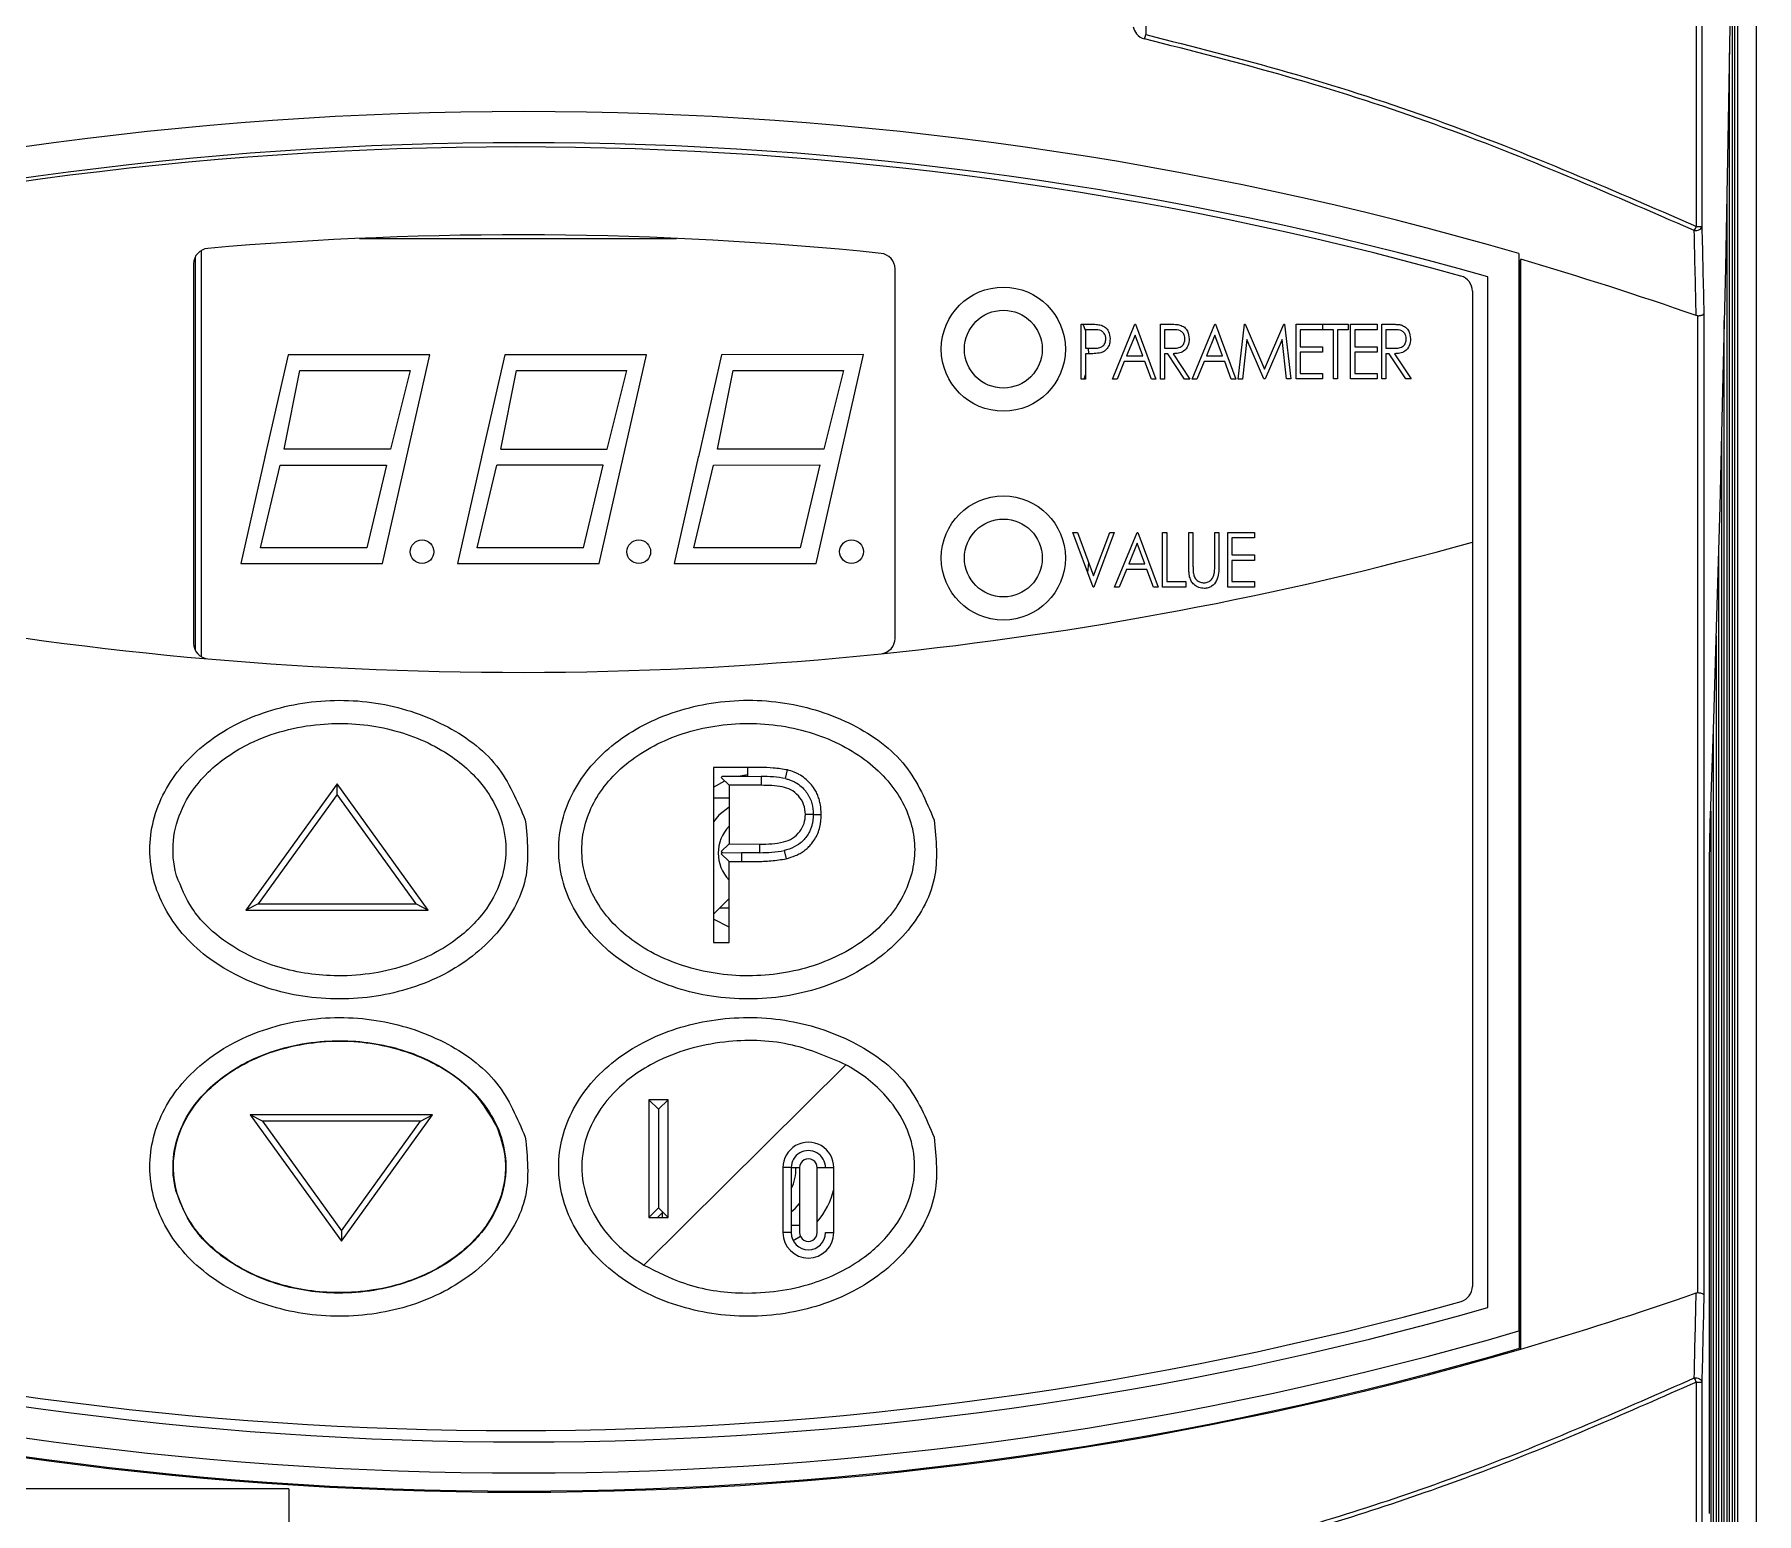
# Model space of a CAD drawing. Header units: millimetres. Extents: x 32696 to 36207, y 16706 to 17911.
# Drawn here: x 35826.3 to 35960.5, y 17431.5 to 17546.7 of the extents above; entities that cross this region are included whole.
import ezdxf

# ---------------------------------------------------------------- set-up
doc = ezdxf.new("R2010")
doc.units = ezdxf.units.MM
doc.header["$LTSCALE"] = 0.1
doc.layers.get('0').update_dxf_attribs({"lineweight": 20})
doc.layers.add('ALIMENTAÇÃO', color=1, linetype='Continuous', lineweight=25)

# ---------------------------------------------------------------- blocks, each defined once
blk = doc.blocks.new('CFW-10')
at = {"lineweight": 9}
for p, q in [((37292.122, 17469.753), (37292.122, 17448.591)), ((37300.996, 17445.502), (37300.996, 17468.877)), ((37301.084, 17468.877), (37301.084, 17445.502)), ((37301.66, 17457.43), (37301.66, 17415.392)), ((37301.617, 17415.926), (37301.617, 17451.598)), ((37301.617, 17415.923), (37301.617, 17451.598)), ((37301.574, 17450.905), (37301.574, 17416.501)), ((37301.53, 17417.149), (37301.53, 17448.3)), ((37301.488, 17446.041), (37301.488, 17417.844)), ((37300.996, 17445.502), (37301.084, 17445.502)), ((37276.904, 17438.566), (37276.904, 17445.114)), ((37279.451, 17445.307), (37284.56, 17445.308)), ((37276.779, 17444.897), (37276.779, 17438.782)), ((37276.804, 17445.006), (37276.804, 17438.673)), ((37288.082, 17438.863), (37288.082, 17444.817)), ((37298.136, 17445.064), (37298.137, 17427.703)), ((37298.148, 17427.423), (37298.148, 17444.957)), ((37298.165, 17427.41), (37298.165, 17444.97)), ((37297.637, 17428.079), (37297.636, 17444.687)), ((37297.386, 17444.46), (37297.386, 17440.412)), ((37301.017, 17444.061), (37300.993, 17444.065)), ((37301.017, 17428.32), (37301.017, 17444.061)), ((37301.117, 17444.1), (37301.117, 17428.28)), ((37301.444, 17418.618), (37301.444, 17443.984)), ((37301.444, 17418.615), (37301.444, 17443.982)), ((37291.084, 17443.924), (37291.232, 17443.924)), ((37291.084, 17443.042), (37291.084, 17443.924)), ((37291.151, 17443.822), (37291.116, 17443.924)), ((37291.151, 17443.834), (37291.152, 17443.54)), ((37291.289, 17443.834), (37291.151, 17443.834)), ((37291.586, 17443.042), (37291.948, 17443.924)), ((37291.951, 17443.748), (37291.814, 17443.415)), ((37291.948, 17443.924), (37291.959, 17443.924)), ((37292.074, 17443.416), (37291.951, 17443.748)), ((37291.959, 17443.924), (37292.287, 17443.042)), ((37292.359, 17443.042), (37292.359, 17443.924)), ((37292.359, 17443.924), (37292.507, 17443.924)), ((37292.427, 17443.834), (37292.427, 17443.54)), ((37292.564, 17443.834), (37292.427, 17443.834)), ((37292.872, 17443.042), (37293.234, 17443.924)), ((37293.237, 17443.748), (37293.101, 17443.416)), ((37293.234, 17443.924), (37293.246, 17443.924)), ((37293.361, 17443.416), (37293.237, 17443.748)), ((37293.246, 17443.924), (37293.574, 17443.042)), ((37293.612, 17443.042), (37293.712, 17443.924)), ((37293.712, 17443.924), (37293.723, 17443.924)), ((37293.723, 17443.924), (37294.036, 17443.201)), ((37294.036, 17443.201), (37294.348, 17443.924)), ((37294.348, 17443.924), (37294.359, 17443.924)), ((37294.359, 17443.924), (37294.46, 17443.043)), ((37294.544, 17443.924), (37294.973, 17443.925)), ((37294.544, 17443.043), (37294.544, 17443.924)), ((37294.611, 17443.834), (37294.611, 17443.563)), ((37294.973, 17443.834), (37294.611, 17443.834)), ((37294.973, 17443.925), (37294.973, 17443.834)), ((37294.978, 17443.925), (37295.385, 17443.925)), ((37294.978, 17443.834), (37294.978, 17443.925)), ((37295.147, 17443.834), (37294.978, 17443.834)), ((37295.147, 17443.043), (37295.147, 17443.834)), ((37295.215, 17443.834), (37295.215, 17443.043)), ((37295.385, 17443.834), (37295.215, 17443.834)), ((37295.385, 17443.925), (37295.385, 17443.834)), ((37295.423, 17443.043), (37295.423, 17443.925)), ((37295.423, 17443.925), (37295.853, 17443.925)), ((37295.491, 17443.834), (37295.491, 17443.563)), ((37295.853, 17443.834), (37295.491, 17443.834)), ((37295.853, 17443.925), (37295.853, 17443.834)), ((37295.925, 17443.043), (37295.925, 17443.925)), ((37295.925, 17443.925), (37296.073, 17443.925)), ((37295.993, 17443.834), (37295.993, 17443.54)), ((37296.13, 17443.834), (37295.993, 17443.834)), ((37278.301, 17443.434), (37277.928, 17441.786)), ((37280.587, 17443.434), (37278.301, 17443.434)), ((37279.825, 17440.069), (37280.587, 17443.434)), ((37281.793, 17443.434), (37281.42, 17441.786)), ((37284.079, 17443.434), (37281.793, 17443.434)), ((37283.317, 17440.069), (37284.079, 17443.434)), ((37285.286, 17443.434), (37284.913, 17441.787)), ((37287.572, 17443.435), (37285.286, 17443.434)), ((37286.81, 17440.069), (37287.572, 17443.435)), ((37291.152, 17443.54), (37291.283, 17443.538)), ((37291.152, 17443.449), (37291.152, 17443.042)), ((37291.205, 17443.449), (37291.152, 17443.449)), ((37291.203, 17443.449), (37291.201, 17443.539)), ((37292.427, 17443.54), (37292.561, 17443.539)), ((37292.427, 17443.449), (37292.427, 17443.042)), ((37292.477, 17443.449), (37292.427, 17443.449)), ((37292.748, 17443.042), (37292.477, 17443.449)), ((37292.563, 17443.449), (37292.834, 17443.042)), ((37293.753, 17443.679), (37293.68, 17443.042)), ((37294.028, 17443.043), (37293.753, 17443.679)), ((37294.319, 17443.678), (37294.045, 17443.043)), ((37294.392, 17443.043), (37294.319, 17443.678)), ((37294.611, 17443.563), (37294.973, 17443.563)), ((37294.611, 17443.472), (37294.611, 17443.133)), ((37294.973, 17443.472), (37294.611, 17443.472)), ((37294.973, 17443.563), (37294.973, 17443.472)), ((37295.491, 17443.563), (37295.853, 17443.563)), ((37295.491, 17443.472), (37295.491, 17443.133)), ((37295.853, 17443.472), (37295.491, 17443.472)), ((37295.853, 17443.563), (37295.853, 17443.472)), ((37295.993, 17443.54), (37296.127, 17443.539)), ((37295.993, 17443.45), (37295.993, 17443.043)), ((37296.043, 17443.45), (37295.993, 17443.45)), ((37296.314, 17443.043), (37296.043, 17443.45)), ((37296.129, 17443.45), (37296.4, 17443.043)), ((37278.237, 17441.91), (37278.491, 17443.18)), ((37278.491, 17443.18), (37280.269, 17443.18)), ((37280.269, 17443.18), (37279.952, 17441.91)), ((37281.73, 17441.91), (37281.984, 17443.18)), ((37281.984, 17443.18), (37283.762, 17443.18)), ((37283.444, 17441.91), (37283.762, 17443.18)), ((37285.222, 17441.91), (37285.476, 17443.18)), ((37285.476, 17443.18), (37287.254, 17443.181)), ((37287.254, 17443.181), (37286.937, 17441.911)), ((37291.777, 17443.325), (37291.661, 17443.042)), ((37292.108, 17443.325), (37291.777, 17443.325)), ((37291.814, 17443.415), (37292.074, 17443.416)), ((37292.213, 17443.042), (37292.108, 17443.325)), ((37293.064, 17443.325), (37292.948, 17443.042)), ((37293.395, 17443.325), (37293.064, 17443.325)), ((37293.101, 17443.416), (37293.361, 17443.416)), ((37293.5, 17443.042), (37293.395, 17443.325)), ((37291.152, 17443.042), (37291.084, 17443.042)), ((37291.129, 17443.042), (37291.152, 17443.112)), ((37291.661, 17443.042), (37291.586, 17443.042)), ((37292.287, 17443.042), (37292.213, 17443.042)), ((37292.427, 17443.042), (37292.359, 17443.042)), ((37292.834, 17443.042), (37292.748, 17443.042)), ((37292.948, 17443.042), (37292.872, 17443.042)), ((37293.574, 17443.042), (37293.5, 17443.042)), ((37293.68, 17443.042), (37293.612, 17443.042)), ((37294.045, 17443.043), (37294.028, 17443.043)), ((37294.46, 17443.043), (37294.392, 17443.043)), ((37294.973, 17443.043), (37294.544, 17443.043)), ((37294.611, 17443.133), (37294.973, 17443.133)), ((37294.973, 17443.133), (37294.973, 17443.043)), ((37295.215, 17443.043), (37295.147, 17443.043)), ((37295.853, 17443.043), (37295.423, 17443.043)), ((37295.491, 17443.133), (37295.853, 17443.133)), ((37295.853, 17443.133), (37295.853, 17443.043)), ((37295.993, 17443.043), (37295.925, 17443.043)), ((37296.4, 17443.043), (37296.314, 17443.043)), ((37301.401, 17442.085), (37301.401, 17419.437)), ((37277.926, 17441.78), (37277.539, 17440.068)), ((37277.928, 17441.786), (37277.92, 17441.783)), ((37277.92, 17441.783), (37277.926, 17441.78)), ((37279.952, 17441.91), (37278.237, 17441.91)), ((37281.419, 17441.78), (37281.031, 17440.069)), ((37281.42, 17441.786), (37281.412, 17441.783)), ((37281.412, 17441.783), (37281.419, 17441.78)), ((37281.73, 17441.91), (37283.444, 17441.91)), ((37284.911, 17441.78), (37284.524, 17440.069)), ((37284.913, 17441.787), (37284.905, 17441.783)), ((37284.905, 17441.783), (37284.911, 17441.78)), ((37286.937, 17441.911), (37285.222, 17441.91)), ((37277.856, 17440.322), (37278.174, 17441.656)), ((37278.174, 17441.656), (37279.888, 17441.656)), ((37279.888, 17441.656), (37279.571, 17440.323)), ((37281.349, 17440.323), (37281.666, 17441.656)), ((37283.381, 17441.656), (37281.666, 17441.656)), ((37283.063, 17440.323), (37283.381, 17441.656)), ((37284.841, 17440.323), (37285.159, 17441.656)), ((37285.159, 17441.656), (37286.873, 17441.657)), ((37286.873, 17441.657), (37286.556, 17440.323)), ((37291.277, 17439.689), (37290.949, 17440.571)), ((37290.949, 17440.571), (37291.023, 17440.571)), ((37291.023, 17440.571), (37291.282, 17439.873)), ((37291.282, 17439.873), (37291.542, 17440.571)), ((37291.616, 17440.571), (37291.288, 17439.689)), ((37291.542, 17440.571), (37291.616, 17440.571)), ((37291.62, 17439.689), (37291.982, 17440.571)), ((37291.985, 17440.395), (37291.849, 17440.063)), ((37291.982, 17440.571), (37291.993, 17440.571)), ((37292.109, 17440.063), (37291.985, 17440.395)), ((37291.993, 17440.571), (37292.321, 17439.689)), ((37292.394, 17439.689), (37292.394, 17440.571)), ((37292.394, 17440.571), (37292.462, 17440.571)), ((37292.462, 17440.571), (37292.462, 17439.78)), ((37292.817, 17440.039), (37292.817, 17440.571)), ((37292.817, 17440.571), (37292.884, 17440.571)), ((37292.884, 17440.571), (37292.884, 17440.043)), ((37293.235, 17440.571), (37293.303, 17440.571)), ((37293.235, 17440.043), (37293.235, 17440.571)), ((37293.303, 17440.571), (37293.303, 17440.039)), ((37293.443, 17440.571), (37293.873, 17440.571)), ((37293.443, 17439.69), (37293.443, 17440.571)), ((37293.511, 17440.481), (37293.511, 17440.21)), ((37293.873, 17440.481), (37293.511, 17440.481)), ((37293.873, 17440.571), (37293.873, 17440.481)), ((37297.386, 17440.412), (37297.387, 17428.42)), ((37279.571, 17440.323), (37277.856, 17440.322)), ((37283.063, 17440.323), (37281.349, 17440.323)), ((37286.556, 17440.323), (37284.841, 17440.323)), ((37293.511, 17440.21), (37293.873, 17440.21)), ((37293.511, 17440.119), (37293.511, 17439.78)), ((37293.873, 17440.119), (37293.511, 17440.119)), ((37293.873, 17440.21), (37293.873, 17440.119)), ((37301.358, 17420.345), (37301.358, 17440.311)), ((37301.358, 17420.343), (37301.358, 17440.309)), ((37277.539, 17440.068), (37279.825, 17440.069)), ((37281.031, 17440.069), (37283.317, 17440.069)), ((37284.524, 17440.069), (37286.81, 17440.069)), ((37291.19, 17439.922), (37291.203, 17440.086)), ((37291.811, 17439.972), (37291.696, 17439.689)), ((37292.142, 17439.972), (37291.811, 17439.972)), ((37291.849, 17440.063), (37292.109, 17440.063)), ((37292.248, 17439.689), (37292.142, 17439.972)), ((37291.288, 17439.689), (37291.277, 17439.689)), ((37291.696, 17439.689), (37291.62, 17439.689)), ((37292.321, 17439.689), (37292.248, 17439.689)), ((37292.767, 17439.689), (37292.394, 17439.689)), ((37292.462, 17439.78), (37292.767, 17439.78)), ((37292.767, 17439.78), (37292.767, 17439.689)), ((37293.873, 17439.69), (37293.443, 17439.69)), ((37293.511, 17439.78), (37293.873, 17439.78)), ((37293.873, 17439.78), (37293.873, 17439.69)), ((37301.315, 17438.903), (37301.315, 17421.303)), ((37301.272, 17422.357), (37301.272, 17437.416)), ((37301.272, 17422.359), (37301.272, 17437.414)), ((37298.136, 17437.145), (37298.148, 17437.145)), ((37285.155, 17436.784), (37285.155, 17433.962)), ((37285.709, 17436.784), (37285.155, 17436.784)), ((37285.709, 17436.64), (37285.709, 17436.784)), ((37279.091, 17436.52), (37277.622, 17434.483)), ((37279.091, 17436.349), (37279.091, 17436.52)), ((37280.56, 17434.483), (37279.091, 17436.52)), ((37285.155, 17436.466), (37285.338, 17436.566)), ((37285.3, 17436.64), (37285.282, 17436.621)), ((37285.282, 17436.621), (37285.409, 17436.495)), ((37285.3, 17436.64), (37285.709, 17436.64)), ((37285.925, 17436.495), (37285.409, 17436.495)), ((37285.409, 17436.495), (37285.409, 17435.554)), ((37285.552, 17436.64), (37285.709, 17436.668)), ((37285.709, 17436.64), (37285.925, 17436.638)), ((37285.925, 17436.638), (37285.925, 17436.495)), ((37286.316, 17436.604), (37286.351, 17436.742)), ((37298.136, 17436.658), (37298.148, 17436.66)), ((37279.091, 17436.349), (37277.818, 17434.583)), ((37280.364, 17434.583), (37279.091, 17436.349)), ((37285.155, 17436.291), (37285.409, 17436.291)), ((37286.765, 17436.026), (37286.639, 17436.026)), ((37286.765, 17436.026), (37286.765, 17436.027)), ((37286.765, 17436.027), (37286.892, 17436.027)), ((37301.229, 17436.079), (37301.229, 17423.471)), ((37285.282, 17435.429), (37285.409, 17435.554)), ((37285.282, 17435.429), (37285.301, 17435.41)), ((37285.301, 17435.41), (37285.282, 17435.391)), ((37285.282, 17435.391), (37285.409, 17435.265)), ((37285.301, 17435.41), (37285.61, 17435.408)), ((37285.409, 17435.554), (37285.903, 17435.548)), ((37285.901, 17435.409), (37285.61, 17435.408)), ((37285.61, 17435.408), (37285.61, 17435.265)), ((37285.901, 17435.409), (37285.903, 17435.548)), ((37286.297, 17435.444), (37286.329, 17435.311)), ((37285.409, 17435.265), (37285.61, 17435.265)), ((37285.409, 17433.962), (37285.409, 17435.265)), ((37298.148, 17435.129), (37298.137, 17435.131)), ((37298.137, 17435.023), (37298.148, 17435.023)), ((37277.818, 17434.583), (37277.622, 17434.483)), ((37277.818, 17434.583), (37280.364, 17434.583)), ((37280.364, 17434.583), (37280.56, 17434.483)), ((37285.155, 17434.416), (37285.403, 17434.664)), ((37298.148, 17434.645), (37298.137, 17434.645)), ((37301.201, 17434.76), (37301.201, 17424.76)), ((37277.622, 17434.483), (37280.56, 17434.483)), ((37285.409, 17434.208), (37285.155, 17434.338)), ((37285.409, 17434.513), (37285.252, 17434.513)), ((37285.155, 17433.962), (37285.409, 17433.962)), ((37284.036, 17428.764), (37287.292, 17431.991)), ((37284.115, 17431.429), (37284.115, 17429.533)), ((37284.27, 17431.274), (37284.115, 17431.429)), ((37284.426, 17431.429), (37284.115, 17431.429)), ((37284.27, 17431.274), (37284.426, 17431.429)), ((37284.27, 17431.274), (37284.27, 17429.688)), ((37284.426, 17429.533), (37284.426, 17431.429)), ((37277.887, 17431.084), (37277.691, 17431.184)), ((37280.628, 17431.183), (37277.691, 17431.184)), ((37277.691, 17431.184), (37279.16, 17429.147)), ((37277.887, 17431.084), (37279.16, 17429.318)), ((37280.433, 17431.083), (37277.887, 17431.084)), ((37279.16, 17429.147), (37280.628, 17431.183)), ((37279.16, 17429.318), (37280.433, 17431.083)), ((37280.433, 17431.083), (37280.628, 17431.183)), ((37286.276, 17430.334), (37286.276, 17429.288)), ((37286.41, 17430.334), (37286.276, 17430.334)), ((37286.41, 17430.334), (37286.543, 17430.334)), ((37286.41, 17430.334), (37286.41, 17429.288)), ((37286.543, 17430.334), (37286.543, 17429.288)), ((37286.962, 17430.33), (37286.828, 17430.331)), ((37286.828, 17429.288), (37286.828, 17430.331)), ((37286.962, 17430.33), (37286.962, 17430.334)), ((37286.962, 17430.334), (37287.096, 17430.334)), ((37287.096, 17429.288), (37287.096, 17430.334)), ((37284.27, 17429.688), (37284.115, 17429.533)), ((37284.253, 17429.533), (37284.339, 17429.619)), ((37284.27, 17429.688), (37284.426, 17429.533)), ((37284.334, 17429.533), (37284.334, 17429.614)), ((37279.16, 17429.318), (37279.16, 17429.147)), ((37284.115, 17429.533), (37284.426, 17429.533)), ((37286.41, 17429.288), (37286.276, 17429.288)), ((37286.543, 17429.401), (37286.41, 17429.401)), ((37286.962, 17429.288), (37287.096, 17429.288)), ((37286.559, 17429.225), (37286.443, 17429.157)), ((37300.996, 17416.343), (37300.996, 17426.879)), ((37300.996, 17426.879), (37301.084, 17426.879)), ((37301.084, 17426.879), (37301.084, 17416.272))]:
    blk.add_line(p, q, dxfattribs=at)
at = {"lineweight": 9, "flags": 128}
for points in [[(37301.732, 17465.932), (37301.715, 17463.363), (37301.694, 17460.834), (37301.67, 17458.353), (37301.643, 17455.926), (37301.613, 17453.56), (37301.58, 17451.261), (37301.543, 17449.036), (37301.504, 17446.891), (37301.463, 17444.831), (37301.418, 17442.862), (37301.372, 17440.99), (37301.322, 17439.219), (37301.271, 17437.555), (37301.218, 17436.002)], [(37300.962, 17445.435), (37300.984, 17445.433), (37301.006, 17445.435), (37301.027, 17445.44), (37301.046, 17445.449), (37301.062, 17445.459), (37301.074, 17445.472), (37301.082, 17445.487), (37301.084, 17445.502)], [(37285.409, 17436.143), (37285.245, 17436.015), (37285.155, 17435.909)], [(37286.41, 17429.621), (37286.471, 17429.677), (37286.543, 17429.759)], [(37300.962, 17426.945), (37300.984, 17426.947), (37301.006, 17426.945), (37301.027, 17426.94), (37301.046, 17426.932), (37301.062, 17426.921), (37301.074, 17426.908), (37301.082, 17426.894), (37301.084, 17426.879)]]:
    blk.add_lwpolyline(points, dxfattribs=at)
at = {"lineweight": 9}
for centre, radius in [((37289.828, 17443.523), 1), ((37289.828, 17443.523), 0.627), ((37289.828, 17440.158), 1), ((37289.828, 17440.158), 0.627), ((37280.46, 17440.259), 0.19), ((37283.952, 17440.259), 0.191), ((37287.381, 17440.26), 0.191)]:
    blk.add_circle(centre, radius, dxfattribs=at)
for centre, radius, start, end in [((37290.898, 17448.876), 1.257, 343.6454, 346.9314), ((37282.102, 17389.981), 57.369, 73.77069, 106.23718), ((37282.102, 17389.981), 56.869, 74.1483, 105.8595), ((37281.977, 17390.038), 56.744, 74.4355, 105.5724), ((37300.351, 17445.794), 0.708, 329.5587, 335.6604), ((37277.029, 17444.897), 0.25, 94.9914, 180.0039), ((37282.009, 17387.871), 57.494, 84.16217, 94.99144), ((37287.832, 17444.817), 0.25, 0.0039, 84.1622), ((37282.043, 17389.777), 57.5, 70.75799, 73.71675), ((37297.136, 17444.46), 0.25, 0.0039, 74.4355), ((37282.002, 17495.809), 57.494, 254.42165, 265.01643), ((37282.002, 17495.809), 57.494, 275.8457, 285.52053), ((37277.029, 17438.782), 0.25, 180.0039, 265.0164), ((37287.832, 17438.863), 0.25, 275.8457, 0.0039), ((37282.002, 17495.809), 57.494, 265.01643, 275.8457), ((37339.723, 17434.877), 38.522, 178.3271, 180.1737), ((37285.858, 17435.402), 0.625, 135.9567, 224.0511), ((37286.686, 17430.334), 0.41, 0.0033, 180.0039), ((37286.686, 17430.334), 0.276, 0.0033, 180.0042), ((37286.686, 17430.334), 0.142, 358.9896, 180.0039), ((37285.858, 17430.29), 0.625, 331.9245, 4.0169), ((37285.858, 17430.29), 1.275, 319.5269, 346.0554), ((37286.686, 17429.288), 0.41, 180.0039, 0.0033), ((37286.686, 17429.288), 0.276, 180.0039, 0.0033), ((37286.686, 17429.288), 0.142, 180.0039, 0.0039), ((37281.971, 17482.84), 56.744, 254.4355, 285.5724), ((37297.137, 17428.42), 0.25, 285.5724, 0.0039), ((37282.047, 17482.605), 57.5, 286.2788, 289.23749), ((37282.096, 17482.783), 56.869, 254.1483, 285.8595), ((37282.096, 17482.783), 57.369, 253.77069, 286.23718), ((37282.047, 17482.605), 57.5, 253.681, 286.2788), ((37282.047, 17482.605), 57.483, 253.69404, 286.26575), ((37300.347, 17426.585), 0.712, 24.3373, 30.4034)]:
    blk.add_arc(centre, radius, start, end, dxfattribs=at)
for points, knots in [([(37301.965, 17440.489), (37301.965, 17440.589), (37301.965, 17441.089), (37301.965, 17443.189), (37301.965, 17446.372), (37301.965, 17449.945), (37301.965, 17452.448), (37301.965, 17454.121), (37301.965, 17455.24), (37301.965, 17455.989), (37301.965, 17456.49), (37301.965, 17456.825), (37301.965, 17457.048), (37301.965, 17457.198), (37301.965, 17457.298), (37301.965, 17457.365), (37301.965, 17457.41), (37301.965, 17457.445), (37301.965, 17457.469), (37301.965, 17457.486), (37301.965, 17457.494), (37301.964, 17457.497), (37301.964, 17457.498)], [0, 0, 0, 0, 0.017629, 0.088146, 0.370213, 0.578694, 0.718125, 0.811376, 0.873741, 0.91545, 0.943345, 0.962001, 0.974478, 0.982823, 0.988404, 0.992136, 0.994632, 0.996301, 0.998258, 0.99879, 0.999418, 1, 1, 1, 1]), ([(37291.921, 17448.716), (37291.928, 17448.676), (37291.946, 17448.637), (37292.006, 17448.566), (37292.05, 17448.534), (37292.104, 17448.522)], [0, 0, 0, 0, 0.5, 0.5, 1, 1, 1, 1]), ([(37300.962, 17445.435), (37299.533, 17446.054), (37297.384, 17446.985), (37294.397, 17447.941), (37292.869, 17448.328), (37292.104, 17448.522)], [0, 0, 0, 0, 0.497507, 0.748393, 1, 1, 1, 1]), ([(37292.122, 17448.591), (37292.887, 17448.398), (37294.417, 17448.011), (37297.41, 17447.055), (37299.565, 17446.122), (37300.996, 17445.502)], [0, 0, 0, 0, 0.250887, 0.502504, 1, 1, 1, 1]), ([(37300.993, 17444.065), (37300.988, 17444.288), (37300.977, 17444.745), (37300.967, 17445.202), (37300.962, 17445.435)], [0, 0, 0, 0, 0.489701, 1, 1, 1, 1]), ([(37301.084, 17445.502), (37301.09, 17445.269), (37301.101, 17444.802), (37301.111, 17444.334), (37301.117, 17444.1)], [0, 0, 0, 0, 0.498919, 1, 1, 1, 1]), ([(37301.017, 17444.061), (37301.028, 17444.061), (37301.049, 17444.062), (37301.077, 17444.069), (37301.1, 17444.078), (37301.113, 17444.089), (37301.117, 17444.097), (37301.117, 17444.1), (37301.117, 17444.1)], [0, 0, 0, 0, 0.199643, 0.39903, 0.604719, 0.824421, 0.989285, 1, 1, 1, 1]), ([(37291.232, 17443.924), (37291.264, 17443.924), (37291.321, 17443.925), (37291.378, 17443.915), (37291.403, 17443.911)], [0, 0, 0, 0, 0.560358, 1, 1, 1, 1]), ([(37291.479, 17443.687), (37291.478, 17443.705), (37291.475, 17443.739), (37291.45, 17443.785), (37291.391, 17443.835), (37291.331, 17443.834), (37291.289, 17443.834)], [0, 0, 0, 0, 0.18714, 0.374201, 0.560643, 1, 1, 1, 1]), ([(37291.403, 17443.911), (37291.427, 17443.9), (37291.476, 17443.878), (37291.536, 17443.799), (37291.543, 17443.73), (37291.547, 17443.688)], [0, 0, 0, 0, 0.279989, 0.560517, 1, 1, 1, 1]), ([(37292.507, 17443.924), (37292.538, 17443.924), (37292.594, 17443.925), (37292.65, 17443.916), (37292.674, 17443.912)], [0, 0, 0, 0, 0.56042, 1, 1, 1, 1]), ([(37292.755, 17443.689), (37292.753, 17443.706), (37292.75, 17443.74), (37292.725, 17443.786), (37292.666, 17443.835), (37292.606, 17443.834), (37292.564, 17443.834)], [0, 0, 0, 0, 0.1871, 0.37412, 0.560604, 1, 1, 1, 1]), ([(37292.674, 17443.912), (37292.699, 17443.902), (37292.749, 17443.881), (37292.81, 17443.801), (37292.818, 17443.731), (37292.823, 17443.689)], [0, 0, 0, 0, 0.280097, 0.560689, 1, 1, 1, 1]), ([(37296.073, 17443.925), (37296.083, 17443.925), (37296.102, 17443.924), (37296.129, 17443.924), (37296.154, 17443.923), (37296.176, 17443.922), (37296.195, 17443.92), (37296.213, 17443.918), (37296.227, 17443.916), (37296.236, 17443.914), (37296.24, 17443.913)], [0, 0, 0, 0, 0.175531, 0.337425, 0.483659, 0.616298, 0.733438, 0.836045, 0.925552, 1, 1, 1, 1]), ([(37296.321, 17443.689), (37296.32, 17443.706), (37296.317, 17443.74), (37296.291, 17443.786), (37296.232, 17443.835), (37296.172, 17443.835), (37296.13, 17443.834)], [0, 0, 0, 0, 0.187085, 0.374143, 0.560646, 1, 1, 1, 1]), ([(37296.24, 17443.913), (37296.265, 17443.902), (37296.315, 17443.881), (37296.377, 17443.801), (37296.384, 17443.731), (37296.389, 17443.689)], [0, 0, 0, 0, 0.280048, 0.560682, 1, 1, 1, 1]), ([(37291.397, 17443.464), (37291.362, 17443.459), (37291.298, 17443.449), (37291.234, 17443.449), (37291.205, 17443.449)], [0, 0, 0, 0, 0.559535, 1, 1, 1, 1]), ([(37291.283, 17443.538), (37291.31, 17443.538), (37291.362, 17443.539), (37291.434, 17443.566), (37291.473, 17443.625), (37291.477, 17443.667), (37291.479, 17443.687)], [0, 0, 0, 0, 0.281711, 0.559655, 0.77964, 1, 1, 1, 1]), ([(37291.547, 17443.688), (37291.546, 17443.66), (37291.543, 17443.606), (37291.509, 17443.536), (37291.458, 17443.486), (37291.417, 17443.471), (37291.397, 17443.464)], [0, 0, 0, 0, 0.280406, 0.559905, 0.779827, 1, 1, 1, 1]), ([(37292.561, 17443.539), (37292.587, 17443.539), (37292.639, 17443.539), (37292.71, 17443.568), (37292.749, 17443.627), (37292.753, 17443.668), (37292.755, 17443.689)], [0, 0, 0, 0, 0.28155, 0.559782, 0.779679, 1, 1, 1, 1]), ([(37292.823, 17443.689), (37292.819, 17443.651), (37292.813, 17443.575), (37292.744, 17443.487), (37292.651, 17443.453), (37292.592, 17443.451), (37292.563, 17443.449)], [0, 0, 0, 0, 0.280233, 0.558722, 0.778767, 1, 1, 1, 1]), ([(37296.127, 17443.539), (37296.153, 17443.539), (37296.205, 17443.54), (37296.276, 17443.568), (37296.315, 17443.627), (37296.319, 17443.668), (37296.321, 17443.689)], [0, 0, 0, 0, 0.281541, 0.559788, 0.779738, 1, 1, 1, 1]), ([(37296.389, 17443.689), (37296.386, 17443.651), (37296.379, 17443.576), (37296.31, 17443.488), (37296.218, 17443.453), (37296.159, 17443.451), (37296.129, 17443.45)], [0, 0, 0, 0, 0.280233, 0.558722, 0.778767, 1, 1, 1, 1]), ([(37301.964, 17423.519), (37301.964, 17423.52), (37301.965, 17423.522), (37301.965, 17423.529), (37301.965, 17423.539), (37301.965, 17423.74), (37301.965, 17424.69), (37301.965, 17428.703), (37301.965, 17432.949), (37301.965, 17437.242), (37301.965, 17438.887), (37301.965, 17440.088), (37301.965, 17440.489)], [0, 0, 0, 0, 0.000651, 0.001253, 0.00185, 0.002596, 0.036258, 0.170905, 0.709493, 0.787687, 0.929229, 1, 1, 1, 1]), ([(37292.83, 17439.853), (37292.829, 17439.858), (37292.826, 17439.868), (37292.824, 17439.885), (37292.822, 17439.904), (37292.82, 17439.926), (37292.818, 17439.951), (37292.817, 17439.978), (37292.817, 17440.007), (37292.817, 17440.028), (37292.817, 17440.039)], [0.0000318, 0.0000318, 0.0000318, 0.0000318, 0.0775907, 0.1685961, 0.2734055, 0.3911986, 0.522942, 0.6678262, 0.8268376, 1, 1, 1, 1]), ([(37293.067, 17439.667), (37293.037, 17439.67), (37292.976, 17439.675), (37292.902, 17439.723), (37292.853, 17439.784), (37292.838, 17439.83), (37292.83, 17439.853)], [0, 0, 0, 0, 0.279819, 0.559347, 0.779565, 1, 1, 1, 1]), ([(37292.884, 17440.043), (37292.884, 17440.021), (37292.884, 17439.982), (37292.887, 17439.943), (37292.888, 17439.926)], [0, 0, 0, 0, 0.560056, 1, 1, 1, 1]), ([(37292.888, 17439.926), (37292.892, 17439.901), (37292.9, 17439.851), (37292.947, 17439.796), (37293.004, 17439.764), (37293.044, 17439.76), (37293.063, 17439.757)], [0, 0, 0, 0, 0.280514, 0.559157, 0.779791, 1, 1, 1, 1]), ([(37293.063, 17439.757), (37293.086, 17439.76), (37293.13, 17439.767), (37293.196, 17439.818), (37293.215, 17439.873), (37293.227, 17439.906)], [0, 0, 0, 0, 0.28032, 0.560769, 1, 1, 1, 1]), ([(37293.303, 17440.039), (37293.302, 17439.954), (37293.3, 17439.826), (37293.204, 17439.709), (37293.129, 17439.671), (37293.088, 17439.668), (37293.067, 17439.667)], [0, 0, 0, 0, 0.499509, 0.74909, 0.874486, 1, 1, 1, 1]), ([(37293.227, 17439.906), (37293.23, 17439.932), (37293.235, 17439.977), (37293.235, 17440.023), (37293.235, 17440.043)], [0, 0, 0, 0, 0.559699, 1, 1, 1, 1]), ([(37282.124, 17435.936), (37281.993, 17436.244), (37281.72, 17436.886), (37280.812, 17437.534), (37279.718, 17437.881), (37278.535, 17437.879), (37277.434, 17437.533), (37276.559, 17436.873), (37276.055, 17435.964), (37276.056, 17434.945), (37276.562, 17434.037), (37277.438, 17433.38), (37278.541, 17433.036), (37279.721, 17433.037), (37280.826, 17433.384), (37281.692, 17434.041), (37282.224, 17434.958), (37282.157, 17435.614), (37282.124, 17435.936)], [0, 0, 0, 0, 0.05767, 0.120337, 0.187671, 0.25685, 0.324181, 0.386849, 0.444513, 0.499994, 0.557664, 0.620333, 0.687669, 0.756853, 0.824187, 0.886855, 0.944521, 1, 1, 1, 1]), ([(37288.711, 17435.936), (37288.581, 17436.244), (37288.308, 17436.886), (37287.399, 17437.535), (37286.306, 17437.882), (37285.123, 17437.879), (37284.022, 17437.533), (37283.147, 17436.874), (37282.643, 17435.964), (37282.644, 17434.946), (37283.15, 17434.037), (37284.026, 17433.38), (37285.129, 17433.036), (37286.309, 17433.037), (37287.413, 17433.385), (37288.28, 17434.041), (37288.812, 17434.959), (37288.745, 17435.615), (37288.711, 17435.936)], [0, 0, 0, 0, 0.057669, 0.120337, 0.187671, 0.25685, 0.324181, 0.386847, 0.444513, 0.499994, 0.557664, 0.620334, 0.687668, 0.756854, 0.824188, 0.886855, 0.944521, 1, 1, 1, 1]), ([(37276.505, 17435.037), (37276.578, 17434.855), (37276.741, 17434.449), (37277.299, 17433.922), (37278.091, 17433.534), (37279.101, 17433.373), (37280.118, 17433.511), (37280.963, 17433.924), (37281.5, 17434.45), (37281.783, 17435.018), (37281.84, 17435.589), (37281.692, 17436.125), (37281.353, 17436.645), (37280.738, 17437.139), (37279.843, 17437.47), (37278.765, 17437.53), (37277.771, 17437.272), (37277.03, 17436.775), (37276.613, 17436.234), (37276.43, 17435.675), (37276.444, 17435.271), (37276.498, 17435.066), (37276.505, 17435.037)], [0, 0, 0, 0, 0.039177, 0.087862, 0.151033, 0.215574, 0.292358, 0.355052, 0.402943, 0.442005, 0.481243, 0.516333, 0.552579, 0.605274, 0.673266, 0.742451, 0.821255, 0.876686, 0.92027, 0.957025, 0.99387, 1, 1, 1, 1]), ([(37283.093, 17435.037), (37283.125, 17434.923), (37283.17, 17434.811), (37283.293, 17434.58), (37283.373, 17434.463), (37283.658, 17434.131), (37283.909, 17433.934), (37284.496, 17433.629), (37284.833, 17433.52), (37285.535, 17433.411), (37285.902, 17433.412), (37286.429, 17433.494), (37286.601, 17433.535), (37286.93, 17433.642), (37287.087, 17433.708), (37287.381, 17433.861), (37287.517, 17433.949), (37287.762, 17434.141), (37287.872, 17434.246), (37288.063, 17434.469), (37288.142, 17434.585), (37288.27, 17434.827), (37288.318, 17434.952), (37288.383, 17435.206), (37288.399, 17435.333), (37288.399, 17435.589), (37288.382, 17435.718), (37288.35, 17435.844), (37288.318, 17435.97), (37288.269, 17436.095), (37288.14, 17436.337), (37288.06, 17436.454), (37287.87, 17436.676), (37287.76, 17436.78), (37287.513, 17436.972), (37287.377, 17437.059), (37287.083, 17437.212), (37286.926, 17437.278), (37286.597, 17437.384), (37286.425, 17437.424), (37286.073, 17437.478), (37285.894, 17437.492), (37285.535, 17437.492), (37285.356, 17437.478), (37285.004, 17437.423), (37284.832, 17437.382), (37284.503, 17437.275), (37284.346, 17437.209), (37284.053, 17437.056), (37283.916, 17436.968), (37283.67, 17436.776), (37283.561, 17436.671), (37283.371, 17436.449), (37283.291, 17436.331), (37283.163, 17436.089), (37283.115, 17435.965), (37283.051, 17435.712), (37283.035, 17435.583), (37283.035, 17435.327), (37283.051, 17435.199), (37283.086, 17435.061), (37283.09, 17435.049), (37283.093, 17435.037)], [3.356851, 3.356851, 3.356851, 3.356851, 3.534293, 3.534293, 3.730643, 3.730643, 4.123342, 4.123342, 4.516041, 4.516041, 4.90874, 4.90874, 5.10509, 5.10509, 5.301439, 5.301439, 5.497789, 5.497789, 5.694138, 5.694138, 5.890488, 5.890488, 6.086837, 6.086837, 6.283187, 6.283187, 6.479537, 6.479537, 6.479537, 6.675886, 6.675886, 6.872236, 6.872236, 7.068585, 7.068585, 7.264935, 7.264935, 7.461284, 7.461284, 7.657634, 7.657634, 7.853983, 7.853983, 8.050333, 8.050333, 8.246682, 8.246682, 8.443032, 8.443032, 8.639381, 8.639381, 8.835731, 8.835731, 9.032081, 9.032081, 9.22843, 9.22843, 9.42478, 9.42478, 9.621129, 9.621129, 9.640036, 9.640036, 9.640036, 9.640036]), ([(37286.351, 17436.742), (37286.275, 17436.754), (37286.13, 17436.777), (37285.915, 17436.783), (37285.777, 17436.784), (37285.709, 17436.784)], [0, 0, 0, 0, 0.361135, 0.680365, 1, 1, 1, 1]), ([(37286.316, 17436.604), (37286.252, 17436.614), (37286.122, 17436.635), (37285.991, 17436.637), (37285.925, 17436.638)], [0, 0, 0, 0, 0.500496, 1, 1, 1, 1]), ([(37286.639, 17436.026), (37286.633, 17436.081), (37286.622, 17436.19), (37286.532, 17436.33), (37286.41, 17436.43), (37286.202, 17436.493), (37286.039, 17436.494), (37285.925, 17436.495)], [0, 0, 0, 0, 0.16755, 0.33636, 0.498605, 0.646726, 1, 1, 1, 1]), ([(37286.316, 17436.604), (37286.334, 17436.599), (37286.361, 17436.592), (37286.406, 17436.576), (37286.442, 17436.561), (37286.502, 17436.529), (37286.569, 17436.481), (37286.639, 17436.407), (37286.684, 17436.342), (37286.711, 17436.287), (37286.729, 17436.245), (37286.756, 17436.16), (37286.761, 17436.086), (37286.765, 17436.027)], [0, 0, 0, 0, 0.070061, 0.106753, 0.180218, 0.21691, 0.364474, 0.489096, 0.60456, 0.662147, 0.719743, 0.777345, 1, 1, 1, 1]), ([(37286.892, 17436.027), (37286.89, 17436.079), (37286.886, 17436.156), (37286.867, 17436.245), (37286.848, 17436.306), (37286.824, 17436.366), (37286.762, 17436.48), (37286.663, 17436.587), (37286.551, 17436.663), (37286.49, 17436.693), (37286.43, 17436.719), (37286.386, 17436.732), (37286.351, 17436.742)], [0, 0, 0, 0, 0.15941, 0.239011, 0.278798, 0.35845, 0.438119, 0.679329, 0.798767, 0.858322, 0.888094, 1, 1, 1, 1]), ([(37285.903, 17435.548), (37286.032, 17435.549), (37286.214, 17435.549), (37286.437, 17435.635), (37286.552, 17435.744), (37286.626, 17435.879), (37286.635, 17435.977), (37286.639, 17436.026)], [0, 0, 0, 0, 0.385279, 0.545009, 0.706208, 0.853015, 1, 1, 1, 1]), ([(37286.765, 17436.026), (37286.764, 17435.989), (37286.761, 17435.931), (37286.745, 17435.856), (37286.728, 17435.801), (37286.7, 17435.738), (37286.66, 17435.671), (37286.602, 17435.604), (37286.546, 17435.555), (37286.459, 17435.499), (37286.378, 17435.465), (37286.309, 17435.447), (37286.297, 17435.444)], [0, 0, 0, 0, 0.139569, 0.211124, 0.282716, 0.354272, 0.463177, 0.572009, 0.680865, 0.735161, 0.954305, 1, 1, 1, 1]), ([(37286.329, 17435.311), (37286.38, 17435.326), (37286.457, 17435.349), (37286.541, 17435.391), (37286.598, 17435.425), (37286.651, 17435.465), (37286.71, 17435.52), (37286.767, 17435.588), (37286.818, 17435.671), (37286.851, 17435.754), (37286.884, 17435.871), (37286.889, 17435.958), (37286.892, 17436.027)], [0, 0, 0, 0, 0.161296, 0.241886, 0.282156, 0.362777, 0.443436, 0.524066, 0.631221, 0.738275, 0.791701, 1, 1, 1, 1]), ([(37285.901, 17435.409), (37285.966, 17435.41), (37286.099, 17435.413), (37286.23, 17435.434), (37286.297, 17435.444)], [0, 0, 0, 0, 0.492387, 1, 1, 1, 1]), ([(37285.61, 17435.265), (37285.688, 17435.265), (37285.846, 17435.266), (37286.087, 17435.274), (37286.248, 17435.299), (37286.329, 17435.311)], [0, 0, 0, 0, 0.321565, 0.659855, 1, 1, 1, 1]), ([(37282.124, 17430.824), (37281.993, 17431.132), (37281.721, 17431.774), (37280.812, 17432.422), (37279.719, 17432.769), (37278.536, 17432.767), (37277.435, 17432.421), (37276.559, 17431.762), (37276.055, 17430.852), (37276.056, 17429.834), (37276.562, 17428.925), (37277.439, 17428.268), (37278.542, 17427.924), (37279.721, 17427.925), (37280.826, 17428.272), (37281.693, 17428.929), (37282.225, 17429.847), (37282.157, 17430.503), (37282.124, 17430.824)], [0, 0, 0, 0, 0.05767, 0.120337, 0.18767, 0.256849, 0.324181, 0.386848, 0.444514, 0.499995, 0.557665, 0.620334, 0.68767, 0.756854, 0.824187, 0.886855, 0.944521, 1, 1, 1, 1]), ([(37288.712, 17430.825), (37288.581, 17431.132), (37288.308, 17431.775), (37287.4, 17432.423), (37286.306, 17432.77), (37285.124, 17432.768), (37284.022, 17432.421), (37283.147, 17431.762), (37282.643, 17430.853), (37282.644, 17429.834), (37283.15, 17428.926), (37284.027, 17428.268), (37285.13, 17427.924), (37286.309, 17427.925), (37287.414, 17428.273), (37288.28, 17428.929), (37288.813, 17429.847), (37288.745, 17430.503), (37288.712, 17430.825)], [0, 0, 0, 0, 0.057669, 0.120337, 0.18767, 0.256849, 0.32418, 0.386848, 0.444512, 0.499994, 0.557664, 0.620332, 0.687668, 0.756853, 0.824186, 0.886854, 0.944521, 1, 1, 1, 1]), ([(37276.506, 17429.925), (37276.578, 17429.744), (37276.741, 17429.338), (37277.299, 17428.81), (37278.091, 17428.422), (37279.102, 17428.261), (37280.118, 17428.399), (37280.964, 17428.812), (37281.5, 17429.338), (37281.784, 17429.906), (37281.84, 17430.477), (37281.692, 17431.013), (37281.353, 17431.533), (37280.739, 17432.028), (37279.844, 17432.358), (37278.765, 17432.418), (37277.771, 17432.16), (37277.03, 17431.663), (37276.613, 17431.122), (37276.43, 17430.563), (37276.444, 17430.159), (37276.498, 17429.954), (37276.506, 17429.925)], [0, 0, 0, 0, 0.039178, 0.087862, 0.151034, 0.215573, 0.292358, 0.355052, 0.402942, 0.442005, 0.481244, 0.516334, 0.55258, 0.605274, 0.673267, 0.742452, 0.821257, 0.876687, 0.920271, 0.957026, 0.993871, 1, 1, 1, 1]), ([(37281.664, 17430.993), (37281.557, 17431.175), (37281.314, 17431.591), (37280.622, 17432.078), (37279.694, 17432.382), (37278.593, 17432.392), (37277.62, 17432.082), (37276.931, 17431.554), (37276.55, 17430.987), (37276.417, 17430.395), (37276.511, 17429.833), (37276.794, 17429.302), (37277.335, 17428.789), (37278.148, 17428.412), (37279.167, 17428.267), (37280.18, 17428.425), (37281.006, 17428.852), (37281.522, 17429.38), (37281.785, 17429.944), (37281.836, 17430.503), (37281.718, 17430.839), (37281.664, 17430.993)], [0, 0, 0, 0, 0.042408, 0.097013, 0.167057, 0.23821, 0.317413, 0.3698, 0.411598, 0.453673, 0.48978, 0.524901, 0.574313, 0.638341, 0.703738, 0.781038, 0.842555, 0.889648, 0.92826, 0.967038, 1, 1, 1, 1]), ([(37287.292, 17431.991), (37287.009, 17432.114), (37286.41, 17432.373), (37285.351, 17432.414), (37284.36, 17432.161), (37283.618, 17431.664), (37283.201, 17431.123), (37283.017, 17430.563), (37283.033, 17430.16), (37283.132, 17429.767), (37283.341, 17429.342), (37283.709, 17428.976), (37283.974, 17428.804), (37284.036, 17428.764)], [0, 0, 0, 0, 0.126388, 0.267033, 0.427231, 0.539915, 0.628517, 0.703234, 0.778136, 0.790596, 0.87024, 0.969211, 1, 1, 1, 1]), ([(37284.036, 17428.764), (37284.249, 17428.655), (37284.748, 17428.402), (37285.691, 17428.265), (37286.705, 17428.399), (37287.552, 17428.812), (37288.088, 17429.339), (37288.371, 17429.906), (37288.428, 17430.478), (37288.28, 17431.014), (37287.941, 17431.533), (37287.569, 17431.834), (37287.318, 17431.976), (37287.292, 17431.991)], [0, 0, 0, 0, 0.094795, 0.221763, 0.372814, 0.496148, 0.590363, 0.667205, 0.744398, 0.813428, 0.884734, 0.988397, 1, 1, 1, 1]), ([(37300.962, 17426.945), (37300.967, 17427.178), (37300.977, 17427.635), (37300.988, 17428.092), (37300.993, 17428.316)], [0, 0, 0, 0, 0.510296, 1, 1, 1, 1]), ([(37301.017, 17428.32), (37301.028, 17428.319), (37301.049, 17428.318), (37301.077, 17428.312), (37301.1, 17428.302), (37301.113, 17428.292), (37301.117, 17428.284), (37301.117, 17428.28), (37301.117, 17428.28)], [0, 0, 0, 0, 0.199643, 0.39903, 0.604719, 0.824421, 0.989285, 1, 1, 1, 1]), ([(37301.117, 17428.28), (37301.111, 17428.046), (37301.101, 17427.578), (37301.09, 17427.112), (37301.084, 17426.879)], [0, 0, 0, 0, 0.501084, 1, 1, 1, 1]), ([(37300.996, 17426.879), (37299.9, 17426.396), (37297.699, 17425.428), (37294.234, 17424.294), (37290.65, 17423.415), (37287.033, 17422.849), (37283.432, 17422.588), (37279.856, 17422.619), (37276.252, 17422.948), (37273.023, 17423.516), (37270.201, 17424.218), (37267.777, 17424.969), (37265.387, 17425.848), (37263.837, 17426.543), (37263.059, 17426.892)], [0, 0, 0, 0, 0.091973, 0.184528, 0.279001, 0.374178, 0.464028, 0.554516, 0.647012, 0.740193, 0.804853, 0.869514, 0.93452, 1, 1, 1, 1]), ([(37263.093, 17426.959), (37263.859, 17426.615), (37265.394, 17425.926), (37267.769, 17425.049), (37270.199, 17424.293), (37272.987, 17423.599), (37276.15, 17423.037), (37279.703, 17422.698), (37283.316, 17422.652), (37286.938, 17422.91), (37290.525, 17423.466), (37294.065, 17424.321), (37297.57, 17425.454), (37299.828, 17426.447), (37300.962, 17426.945)], [0, 0, 0, 0, 0.064569, 0.129452, 0.194335, 0.259814, 0.349674, 0.440157, 0.532637, 0.625816, 0.717712, 0.810266, 0.904809, 1, 1, 1, 1])]:
    blk.add_open_spline(points, degree=3, knots=knots, dxfattribs=at)
blk.add_open_spline([(37300.993, 17428.316), (37301, 17428.318), (37301.009, 17428.32), (37301.017, 17428.32)], degree=3, dxfattribs=at)

msp = doc.modelspace()

# ---------------------------------------------------------------- linework, layer by layer
at = {"layer": 'ALIMENTAÇÃO', "lineweight": 20}
for q in [(35689.55, 17433.37), (35846.14, 17404.22)]:
    msp.add_line((35846.14, 17433.37), q, dxfattribs=at)

# ---------------------------------------------------------------- block references
at = {"xscale": 4.836187162212163, "yscale": 4.836187162212163, "zscale": 4.836187162212163}
msp.add_blockref('CFW-10', (-144438.77, -66837.95), dxfattribs=at)

doc.saveas('drawing.dxf')
